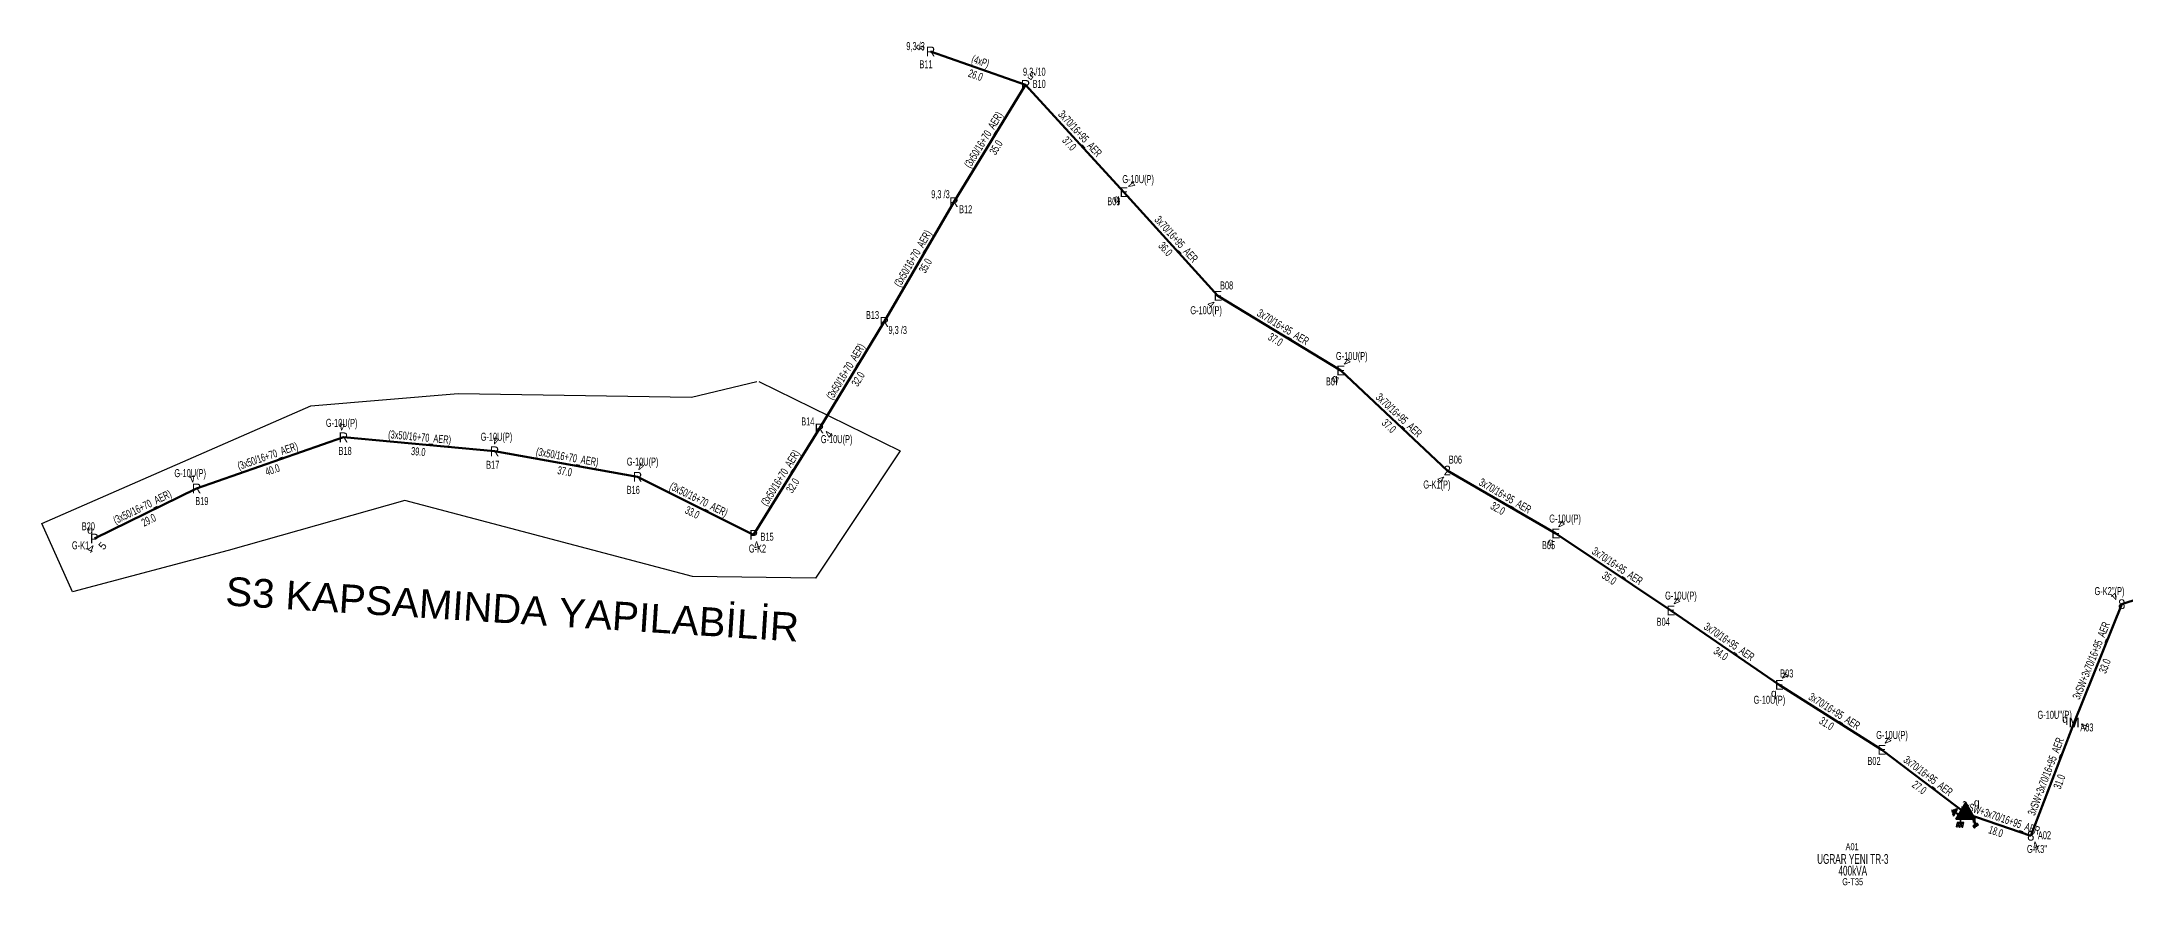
# Model space of a CAD drawing. Header units: millimetres. Extents: x 472380 to 475428, y 4017879 to 4021986.
# Drawn here: x 472624 to 473157, y 4019033 to 4019249 of the extents above; entities that cross this region are included whole.
import ezdxf
from ezdxf.enums import TextEntityAlignment as Align

# ---------------------------------------------------------------- set-up
doc = ezdxf.new("R2010")
doc.units = ezdxf.units.MM
for name, color, linetype, lineweight in [('DIREK_AG_MEVCUT', 120, 'Continuous', 25), ('DIREK_AG_YENI', 108, 'Continuous', 25), ('DIREK_OG_YENI', 10, 'Continuous', 25), ('HAT_AG_HAVAI_MEVCUT', 126, 'Continuous', 50), ('HAT_AG_HAVAI_YENI', 3, 'Continuous', 50), ('HAT_OG_HAVAI_YENI', 1, 'Continuous', 70), ('KULLANICI', 1, 'Continuous', 25), ('TRAFO_TADILAT_BYSK', 5, 'Continuous', 30), ('TRAFO_YENI', 5, 'Continuous', 30)]:
    doc.layers.add(name, color=color, linetype=linetype, lineweight=lineweight)
doc.styles.add('Direk', font='B_CAD')
doc.styles.get("Standard").update_dxf_attribs({"font": 'Arial'})

# ---------------------------------------------------------------- blocks, each defined once
blk = doc.blocks.new('YENI_DIREK')
h = blk.add_hatch(color=32)
h.paths.add_polyline_path([(-3.28, -0.5), (-3.07, -0.63), (-2.64, 0.1), (-1.87, -0.35), (-1.77, -0.17), (-2.54, 0.28), (-2.11, 1.01), (-2.33, 1.14)])
h.paths.add_polyline_path([(-3.42, -0.17), (-3.29, -0.25), (-2.57, 0.98), (-2.7, 1.06)])
h.paths.add_polyline_path([(-3.5, 0.29), (-3.37, 0.22), (-3.01, 0.82), (-3.14, 0.9)])
h.paths.add_polyline_path([(-3.41, 0.73), (-3.54, 0.81), (-3.62, 0.68), (-3.49, 0.61)])
h.paths.add_polyline_path([(-1.26, -1.44), (-1.46, -1.44), (-1.47, -2.34), (-2.22, -2.34), (-2.48, -3.47), (-2.38, -3.47), (-2.17, -2.54), (-1.87, -2.54), (-2.08, -3.47), (-1.98, -3.47), (-1.77, -2.54), (-1.47, -2.54), (-1.68, -3.48), (-1.58, -3.48), (-1.37, -2.54), (-1.07, -2.54), (-1.28, -3.48), (-1.18, -3.48), (-0.97, -2.54), (-0.67, -2.55), (-0.88, -3.48), (-0.78, -3.48), (-0.52, -2.35), (-1.27, -2.34)])
at = {"layer": 'TRAFO_YENI'}
for points in [[(2.31, -1.57), (2.08, -1.92), (2.04, -1.44), (1.9, -1.44), (1.98, -2.32), (2.21, -1.96), (2.27, -2.67), (2.06, -2.67), (2.36, -2.87), (2.36, -2.86), (2.6, -2.49), (2.41, -2.63)], [(2.31, -1.57), (2.08, -1.92), (2.04, -1.44), (1.9, -1.44), (1.98, -2.32), (2.21, -1.96), (2.27, -2.67), (2.06, -2.67), (2.36, -2.87), (1.94, -3.19), (2.16, -3.79), (2.22, -3.74), (2.04, -3.26), (2.22, -3.13), (2.4, -3.6), (2.46, -3.56), (2.28, -3.08), (2.46, -2.94), (2.64, -3.42), (2.69, -3.38), (2.51, -2.9), (2.69, -2.76), (2.87, -3.24), (2.93, -3.2), (2.75, -2.72), (2.93, -2.58), (3.11, -3.06), (3.17, -3.01), (2.95, -2.42), (2.36, -2.86), (2.6, -2.49), (2.41, -2.63)], [(2.93, -2.58), (3.11, -3.06), (3.17, -3.01), (2.95, -2.42), (2.36, -2.86), (2.6, -2.49), (2.41, -2.63), (2.31, -1.57), (2.08, -1.92), (2.04, -1.44), (1.9, -1.44), (1.98, -2.32), (2.21, -1.96), (2.27, -2.67), (2.06, -2.67), (2.36, -2.87), (1.94, -3.19), (2.16, -3.79), (2.22, -3.74), (2.04, -3.26), (2.22, -3.13), (2.4, -3.6), (2.46, -3.56), (2.28, -3.08), (2.46, -2.94), (2.64, -3.42), (2.69, -3.38), (2.51, -2.9), (2.69, -2.76), (2.87, -3.24), (2.93, -3.2), (2.75, -2.72)]]:
    blk.add_hatch(color=32, dxfattribs=at).paths.add_polyline_path(points)
at = {"layer": 'TRAFO_TADILAT_BYSK', "color": 32, "flags": 128}
for points in [[(-3.49, 0.61), (-3.41, 0.73), (-3.54, 0.81), (-3.62, 0.68), (-3.49, 0.61)], [(-3.37, 0.22), (-3.01, 0.82), (-3.14, 0.9), (-3.5, 0.29), (-3.37, 0.22)], [(-3.29, -0.25), (-2.57, 0.98), (-2.7, 1.06), (-3.42, -0.17), (-3.29, -0.25)], [(-1.77, -0.17), (-2.54, 0.28), (-2.11, 1.01), (-2.33, 1.14), (-3.28, -0.5), (-3.07, -0.63), (-2.64, 0.1), (-1.87, -0.35), (-1.77, -0.17)], [(-1.26, -1.44), (-1.46, -1.44), (-1.47, -2.34), (-2.22, -2.34), (-2.48, -3.47), (-2.38, -3.47), (-2.17, -2.54), (-1.87, -2.54), (-2.08, -3.47), (-1.98, -3.47), (-1.77, -2.54), (-1.47, -2.54), (-1.68, -3.48), (-1.58, -3.48), (-1.37, -2.54), (-1.07, -2.54), (-1.28, -3.48), (-1.18, -3.48), (-0.97, -2.54), (-0.67, -2.55), (-0.88, -3.48), (-0.78, -3.48), (-0.52, -2.35), (-1.27, -2.34), (-1.26, -1.44)]]:
    blk.add_lwpolyline(points, dxfattribs=at)
at = {"layer": 'TRAFO_YENI', "linetype": 'Continuous'}
for p, q in [((-2.5, -1.44), (0, 2.89)), ((2.5, -1.44), (0, 2.89)), ((-2.5, -1.44), (2.5, -1.44))]:
    blk.add_line(p, q, dxfattribs=at)
at = {"layer": 'TRAFO_YENI', "color": 32, "flags": 128}
blk.add_lwpolyline([(1.9, -1.44), (2.04, -1.44), (2.08, -1.92), (2.31, -1.57), (2.41, -2.63), (2.6, -2.49), (2.36, -2.86), (2.95, -2.42), (3.17, -3.01), (3.11, -3.06), (2.93, -2.58), (2.75, -2.72), (2.93, -3.2), (2.87, -3.24), (2.69, -2.76), (2.51, -2.9), (2.69, -3.38), (2.64, -3.42), (2.46, -2.94), (2.28, -3.08), (2.46, -3.56), (2.4, -3.6), (2.22, -3.13), (2.04, -3.26), (2.22, -3.74), (2.16, -3.79), (1.94, -3.19), (2.36, -2.87), (2.06, -2.67), (2.27, -2.67), (2.21, -1.96), (1.98, -2.32), (1.9, -1.44)], dxfattribs=at)
at = {"layer": 'TRAFO_YENI', "linetype": 'Continuous'}
for points in [[(-2.5, -1.44), (0, -1.44), (0, 2.89)], [(0, -1.44), (0, 2.89), (2.5, -1.44)]]:
    blk.add_solid(points, dxfattribs=at)

msp = doc.modelspace()

# ---------------------------------------------------------------- linework, layer by layer
at = {"layer": 'HAT_AG_HAVAI_MEVCUT'}
for p, q in [((472851.293, 4019246.412), (472875.649, 4019237.814)), ((472875.649, 4019237.814), (472857.287, 4019207.766)), ((472857.287, 4019207.766), (472839.44, 4019177.092)), ((472839.44, 4019177.092), (472822.838, 4019149.769)), ((472700.864, 4019147.539), (472663.229, 4019134.441)), ((472739.577, 4019143.957), (472700.864, 4019147.539)), ((472822.838, 4019149.769), (472805.955, 4019122.558)), ((472776.228, 4019137.405), (472739.577, 4019143.957)), ((472805.955, 4019122.558), (472776.228, 4019137.405)), ((472663.229, 4019134.441), (472637.032, 4019121.596))]:
    msp.add_line(p, q, dxfattribs=at)
at = {"layer": 'HAT_AG_HAVAI_YENI'}
for p, q in [((472900.849536, 4019210.367185), (472875.649, 4019237.814)), ((472924.935527, 4019183.7546), (472900.849536, 4019210.367185)), ((472956.40967, 4019164.649374), (472924.935527, 4019183.7546)), ((472983.705, 4019139.02), (472956.40967, 4019164.649374)), ((473011.506621, 4019122.878502), (472983.705, 4019139.02)), ((473040.998799, 4019103.185398), (473011.506621, 4019122.878502)), ((473068.774639, 4019084.122465), (473040.998799, 4019103.185398)), ((473095.048935, 4019067.494997), (473068.774639, 4019084.122465)), ((473116.563, 4019051.178), (473095.048935, 4019067.494997))]:
    msp.add_line(p, q, dxfattribs=at)
at = {"layer": 'HAT_OG_HAVAI_YENI'}
for p, q in [((473156.537, 4019104.786), (473177.103727, 4019111.587493)), ((473144.336, 4019074.492), (473156.537, 4019104.786)), ((473133.234, 4019045.468), (473144.336, 4019074.492)), ((473116.563, 4019051.178), (473133.234, 4019045.468))]:
    msp.add_line(p, q, dxfattribs=at)
at = {"layer": 'KULLANICI', "color": 5, "flags": 128}
msp.add_lwpolyline([(472807.26446, 4019161.818643), (472843.49094, 4019144.077593), (472821.789839, 4019111.46655), (472790.277764, 4019111.83874), (472716.58417, 4019131.316676), (472671.30107, 4019118.538157), (472631.476754, 4019107.992778), (472623.536704, 4019125.485702), (472692.515892, 4019155.633081), (472730.231132, 4019158.734663), (472790.029637, 4019157.86622), (472806.778181, 4019161.836245)], dxfattribs=at)

# ---------------------------------------------------------------- block references
at = {"layer": 'TRAFO_YENI'}
msp.add_blockref('YENI_DIREK', (473116.563, 4019051.178), dxfattribs=at)

# ---------------------------------------------------------------- texts
at = {"layer": 'DIREK_AG_MEVCUT', "width": 0.53}
for s, p in [('9,3 /3', (472847.459669, 4019247.765218)), ('B11', (472850.127917, 4019243.111609)), ('9,3 /10', (472877.887568, 4019241.203373)), ('B10', (472879.137937, 4019238.092061)), ('9,3 /3', (472853.838848, 4019209.822355)), ('B12', (472860.293036, 4019205.973307)), ('B13', (472836.431699, 4019178.880889)), ('9,3 /3', (472842.891083, 4019175.03981)), ('G-10U(P)', (472700.411901, 4019151.24702)), ('B14', (472819.855375, 4019151.600378)), ('G-10U(P)', (472740.081642, 4019147.68405)), ('G-10U(P)', (472827.233574, 4019147.07005)), ('B18', (472701.2876, 4019144.064728)), ('B17', (472739.107385, 4019140.488649)), ('G-10U(P)', (472777.521738, 4019141.308314)), ('G-10U(P)', (472661.592237, 4019138.362546)), ('B19', (472664.577109, 4019131.211046)), ('B16', (472775.126847, 4019134.082732)), ('B20', (472635.491127, 4019124.738564)), ('G-K1', (472633.501343, 4019119.864836)), ('G-K2', (472806.952414, 4019119.038251)), ('B15', (472809.420955, 4019122.071017))]:
    msp.add_text(s, height=2.05, dxfattribs=at).set_placement(p, align=Align.MIDDLE_CENTER)
at = {"layer": 'DIREK_AG_MEVCUT', "color": 32, "style": 'Direk'}
for s, rotation, p in [('5', 610.556274, (472848.652687, 4019247.344066)), ('5', 146.556573, (472877.192117, 4019240.150405)), ('4', 186.951462, (472700.52512, 4019150.318417)), ('4', 172.289048, (472739.952692, 4019146.731681)), ('4', 418.449433, (472825.2241, 4019148.303898)), ('4', 161.662425, (472777.108922, 4019140.062814)), ('4', 202.654536, (472662.150513, 4019137.024963)), ('4', 341.119792, (472636.125946, 4019118.946648)), ('5', 408.619791, (472639.13295, 4019119.745052)), ('4', 375.821481, (472806.718395, 4019119.864076))]:
    msp.add_text(s, height=2, rotation=rotation, dxfattribs=at).set_placement(p, align=Align.MIDDLE_CENTER)
at = {"layer": 'DIREK_AG_MEVCUT', "style": 'Direk'}
for s, p in [('R', (472851.293, 4019246.412)), ('R', (472875.649, 4019237.814)), ('R', (472857.287, 4019207.766)), ('R', (472839.44, 4019177.092)), ('R', (472700.864, 4019147.539)), ('R', (472822.838, 4019149.769)), ('R', (472739.577, 4019143.957)), ('R', (472776.228, 4019137.405)), ('R', (472663.229, 4019134.441)), ('P', (472637.032, 4019121.596)), ('P', (472805.955, 4019122.558))]:
    msp.add_text(s, height=2.5, dxfattribs=at).set_placement(p, align=Align.MIDDLE_CENTER)
at = {"layer": 'DIREK_AG_MEVCUT', "color": 4, "style": 'Direk'}
msp.add_text('q', height=2, dxfattribs=at).set_placement((472635.931377, 4019123.840689), align=Align.MIDDLE_CENTER)
at = {"layer": 'DIREK_AG_YENI', "style": 'Direk'}
for s, p in [('E', (472900.849536, 4019210.367185)), ('E', (472924.935527, 4019183.7546)), ('E', (472956.40967, 4019164.649374)), ('2', (472983.705, 4019139.02)), ('E', (473011.506621, 4019122.878502)), ('E', (473040.998799, 4019103.185398)), ('E', (473068.774639, 4019084.122465)), ('E', (473095.048935, 4019067.494997))]:
    msp.add_text(s, height=2.5, dxfattribs=at).set_placement(p, align=Align.MIDDLE_CENTER)
at = {"layer": 'DIREK_AG_YENI', "width": 0.53}
for s, p in [('G-10U(P)', (472904.49873, 4019213.693747)), ('B09', (472898.262963, 4019208.009296)), ('B08', (472927.164423, 4019186.453122)), ('G-10U(P)', (472921.917573, 4019180.100767)), ('G-10U(P)', (472959.239232, 4019168.373448)), ('B07', (472954.292227, 4019161.862542)), ('B06', (472985.795128, 4019141.827377)), ('G-K1(P)', (472981.042479, 4019135.443808)), ('G-10U(P)', (473013.902431, 4019126.722157)), ('B05', (473009.655223, 4019119.908262)), ('G-10U(P)', (473043.572378, 4019106.986919)), ('B04', (473039.036691, 4019100.287101)), ('B03', (473070.701058, 4019087.044606)), ('G-10U(P)', (473066.258793, 4019080.306234)), ('G-10U(P)', (473097.676274, 4019071.28192)), ('B02', (473093.053815, 4019064.619324))]:
    msp.add_text(s, height=2.05, dxfattribs=at).set_placement(p, align=Align.MIDDLE_CENTER)
at = {"layer": 'DIREK_AG_YENI', "color": 32, "style": 'Direk'}
for rotation, p in [(132.35193, (472902.918794, 4019212.253497)), (320.444339, (472923.15241, 4019181.595782)), (142.772321, (472958.103625, 4019166.87884)), (323.331846, (472982.032898, 4019136.774098)), (148.064061, (473012.987739, 4019125.254695)), (145.902524, (473042.568486, 4019105.504036)), (146.605168, (473070.315774, 4019086.460178)), (145.247377, (473096.645032, 4019069.795536))]:
    msp.add_text('4', height=2, rotation=rotation, dxfattribs=at).set_placement(p, align=Align.MIDDLE_CENTER)
at = {"layer": 'DIREK_AG_YENI', "color": 4, "style": 'Direk'}
for p in [(472899.001984, 4019208.682979), (472954.89721, 4019162.65878), (473010.184194, 4019120.756902), (473067.398626, 4019082.035221)]:
    msp.add_text('q', height=2, dxfattribs=at).set_placement(p, align=Align.MIDDLE_CENTER)
at = {"layer": 'DIREK_OG_YENI', "width": 0.53}
for s, p in [("G-K2''(P)", (473153.389407, 4019108.140075)), ("G-10U''(P)", (473139.354923, 4019076.447557)), ('A03', (473147.593918, 4019073.21295)), ('A02', (473136.731707, 4019045.594664)), ("G-K3''", (473134.823114, 4019042.072575))]:
    msp.add_text(s, height=2.05, dxfattribs=at).set_placement(p, align=Align.MIDDLE_CENTER)
at = {"layer": 'DIREK_OG_YENI', "color": 32, "style": 'Direk'}
for rotation, p in [(223.180991, (473154.620945, 4019106.827748)), (428.565168, (473146.942335, 4019073.46876)), (385.080351, (473134.420889, 4019042.932))]:
    msp.add_text('4', height=2, rotation=rotation, dxfattribs=at).set_placement(p, align=Align.MIDDLE_CENTER)
at = {"layer": 'DIREK_OG_YENI', "style": 'Direk'}
for s, p in [('8', (473156.537, 4019104.786)), ('M', (473144.336, 4019074.492)), ('8', (473133.234, 4019045.468))]:
    msp.add_text(s, height=2.5, dxfattribs=at).set_placement(p, align=Align.MIDDLE_CENTER)
at = {"layer": 'DIREK_OG_YENI', "color": 4, "style": 'Direk'}
msp.add_text('q', height=2, dxfattribs=at).set_placement((473142.008915, 4019075.405607), align=Align.MIDDLE_CENTER)
at = {"layer": 'HAT_AG_HAVAI_MEVCUT', "lineweight": 30, "width": 0.53}
for s, rotation, p in [('(4xP)', 340.55533, (472863.753895, 4019242.914222)), ('(3x50/16+70_AER)', 418.570609, (472865.742309, 4019223.233083)), ('(3x50/16+70_AER)', 419.808962, (472847.628558, 4019192.856401)), ('(3x50/16+70_AER)', 418.716713, (472830.412777, 4019163.871718)), ('(3x50/16+70_AER)', 354.713663, (472720.298658, 4019146.59425)), ('(3x50/16+70_AER)', 379.189422, (472681.766987, 4019141.792725)), ('(3x50/16+70_AER)', 349.865257, (472758.051907, 4019141.517903)), ('(3x50/16+70_AER)', 418.18193, (472813.674398, 4019136.611551)), ('(3x50/16+70_AER)', 386.118536, (472649.756256, 4019128.781949)), ('(3x50/16+70_AER)', 333.459822, (472791.471038, 4019130.742123))]:
    msp.add_text(s, height=2.05, rotation=rotation, dxfattribs=at).set_placement(p, align=Align.CENTER)
for s, rotation, p in [('26.0', 340.55533, (472863.187972, 4019241.311184)), ('35.0', 418.570609, (472867.192891, 4019222.346622)), ('35.0', 419.808962, (472849.097959, 4019192.001497)), ('32.0', 418.716713, (472831.865614, 4019162.988959)), ('39.0', 354.713663, (472720.142031, 4019144.901481)), ('40.0', 379.189422, (472682.325764, 4019140.187182)), ('37.0', 349.865257, (472757.752768, 4019139.844429)), ('32.0', 418.18193, (472815.118933, 4019135.715271)), ('29.0', 386.118536, (472650.504646, 4019127.255545)), ('33.0', 333.459822, (472790.711435, 4019129.221266))]:
    msp.add_text(s, height=2.05, rotation=rotation, dxfattribs=at).set_placement(p, align=Align.TOP_CENTER)
at = {"layer": 'HAT_AG_HAVAI_YENI', "lineweight": 30, "width": 0.53}
for rotation, p in [(312.557674, (472888.875222, 4019224.665256)), (312.14699, (472913.522743, 4019197.631272)), (328.741689, (472941.113661, 4019174.928598)), (316.802769, (472970.639306, 4019152.454128)), (329.861145, (472998.03273, 4019131.68413)), (326.267382, (473026.72473, 4019113.738843)), (325.537666, (473055.367704, 4019094.354755, 236520.4994)), (327.67267, (473082.366329, 4019076.526987, 236534.38732)), (322.82184, (473106.319737, 4019060.013583, 236547.524468))]:
    msp.add_text('3x70/16+95_AER', height=2.05, rotation=rotation, dxfattribs=at).set_placement(p, align=Align.CENTER)
for s, rotation, p in [('37.0', 312.557674, (472887.623007, 4019223.515492)), ('36.0', 312.14699, (472912.26232, 4019196.490513)), ('37.0', 328.741689, (472940.231536, 4019173.475376)), ('37.0', 316.802769, (472969.475636, 4019151.214825)), ('32.0', 329.861145, (472997.179164, 4019130.213951)), ('35.0', 326.267382, (473025.78069, 4019112.325058)), ('34.0', 325.537666, (473054.405735, 4019092.953108, 236520.4994)), ('31.0', 327.67267, (473081.457245, 4019075.090475, 236534.38732)), ('27.0', 322.82184, (473105.292435, 4019058.65909, 236547.524468))]:
    msp.add_text(s, height=2.05, rotation=rotation, dxfattribs=at).set_placement(p, align=Align.TOP_CENTER)
at = {"layer": 'HAT_OG_HAVAI_YENI', "lineweight": 30, "width": 0.53}
for rotation, p in [(68.064208, (473149.648128, 4019089.956361)), (69.066657, (473137.991361, 4019060.283498)), (341.093691, (473125.174054, 4019049.126947))]:
    msp.add_text('3xSW+3x70/16+95_AER', height=2.05, rotation=rotation, dxfattribs=at).set_placement(p, align=Align.CENTER)
for s, rotation, p in [('33.0', 68.064208, (473151.225053, 4019089.321296)), ('31.0', 69.066657, (473139.579155, 4019059.676119)), ('18.0', 341.093691, (473124.623217, 4019047.518663))]:
    msp.add_text(s, height=2.05, rotation=rotation, dxfattribs=at).set_placement(p, align=Align.TOP_CENTER)
at = {"layer": 'KULLANICI', "color": 5}
msp.add_text('S3 KAPSAMINDA YAPILABİLİR', height=7.346707, rotation=356.365147, dxfattribs=at).set_placement((472744.368352, 4019107.173176), align=Align.TOP_CENTER)
at = {"layer": 'TRAFO_YENI', "color": 4, "style": 'Direk'}
msp.add_text('q', height=2, dxfattribs=at).set_placement((473119.391427, 4019054.006427), align=Align.MIDDLE_CENTER)
at = {"layer": 'TRAFO_YENI', "width": 0.6}
for s, height, p in [('UGRAR YENI TR-3', 2.5, (473087.614422, 4019038.263148)), ('A01', 1.8, (473087.453637, 4019041.756432)), ('400kVA', 2.5, (473087.614422, 4019035.263148))]:
    msp.add_text(s, height=height, dxfattribs=at).set_placement(p, align=Align.CENTER)
msp.add_text('G-T35', height=1.8, dxfattribs=at).set_placement((473087.592893, 4019034.58479), align=Align.TOP_CENTER)

doc.saveas('drawing.dxf')
